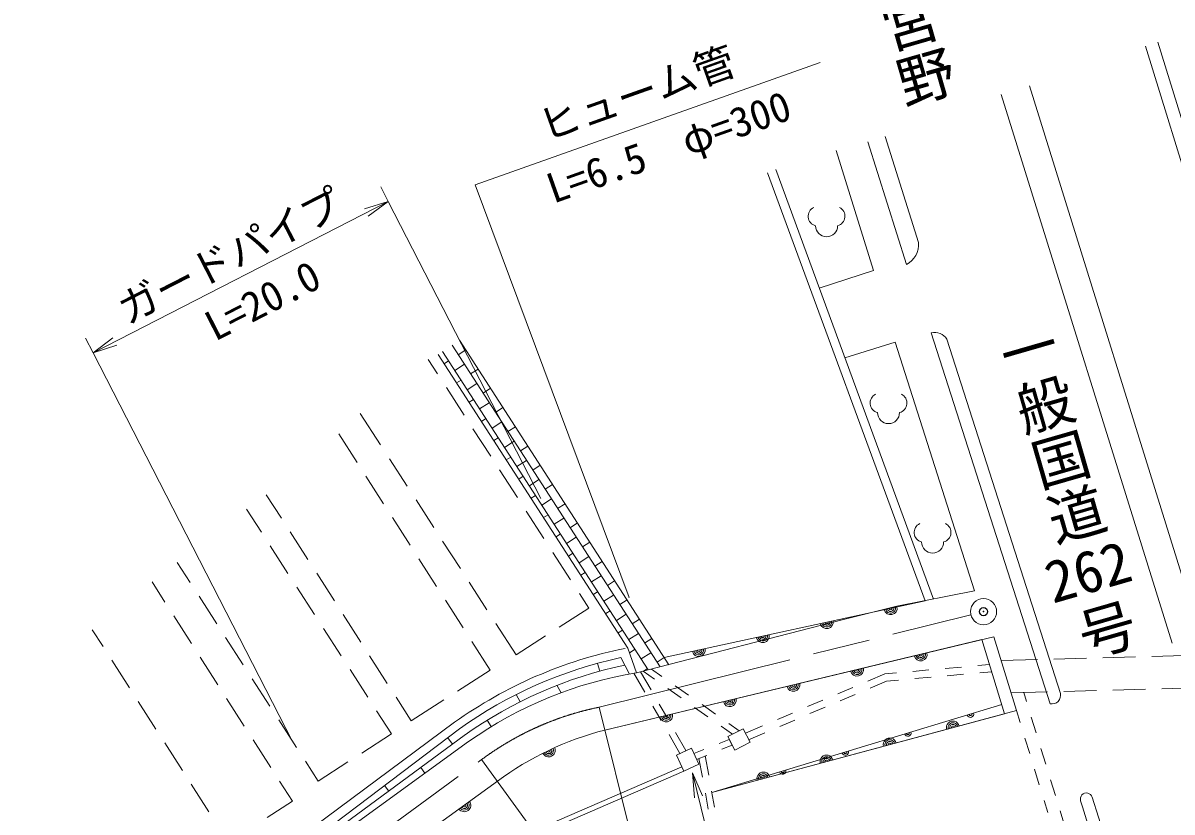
# Model space of a CAD drawing. Units: millimetres, scale not verified. Extents: x 40000 to 680000, y 20000 to 380000.
# Drawn here: x 275318 to 345563, y 290544 to 338810 of the extents above; entities that cross this region are included whole.
import ezdxf
from ezdxf.enums import TextEntityAlignment as Align

# ---------------------------------------------------------------- set-up
doc = ezdxf.new("R2010")
doc.units = ezdxf.units.MM
doc.header["$LTSCALE"] = 1000
doc.header["$PDMODE"] = 32
doc.header["$PDSIZE"] = 500
doc.linetypes.add('CHAIN', pattern=[18.5, 12, -1.5, 3.5, -1.5])
for name, color, linetype, lineweight in [('M-BGD', 7, 'Continuous', 13), ('M-BMK', 2, 'CHAIN', 13), ('M-BMK-SRVR', 3, 'Continuous', 13), ('M-STR-HTXT', 7, 'Continuous', 13)]:
    doc.layers.add(name, color=color, linetype=linetype, lineweight=lineweight)
doc.layers.add('M-BGD-HTXT', color=7, linetype='Continuous')
doc.layers.add('M-OTRS', color=6, linetype='Continuous')
doc.styles.add('@ＭＳ ゴシック', font='')
doc.styles.add('ＭＳ ゴシック', font='')
doc.styles.get('@ＭＳ ゴシック').set_extended_font_data('@MS Gothic')
doc.styles.get('ＭＳ ゴシック').set_extended_font_data('MS Gothic')

# ---------------------------------------------------------------- blocks, each defined once
blk = doc.blocks.new('ﾌﾟﾛｯﾄﾏｰｸ-02')
at = {"color": 3, "linetype": 'Continuous', "lineweight": 13}
blk.add_circle((0, 0), 0.5, dxfattribs=at)
blk = doc.blocks.new('open_arrow')
at = {"color": 0, "linetype": 'Continuous', "lineweight": -2}
blk.add_lwpolyline([(7.5, 1.25), (0, 0), (7.5, -1.25)], dxfattribs=at)

msp = doc.modelspace()

# ---------------------------------------------------------------- linework, layer by layer
at = {"layer": 'M-BGD'}
for p, q in [((343938, 337391), (356471, 296695)), ((344703, 337626), (357236, 296931)), ((335128, 334429), (345563, 300865)), ((336847, 334963), (347282, 301400)), ((328024, 331873), (330058, 325381)), ((327316, 323677), (325041, 331005)), ((326974, 331544), (329329, 324027)), ((330476, 303472), (320833, 329647)), ((330978, 303571), (321337, 329847)), ((323997, 322597), (327316, 323677)), ((330838, 319859), (338108, 297168)), ((301548, 319101), (314263, 299425)), ((302007, 319404), (314804, 299551)), ((328648, 319287), (325562, 318333)), ((333493, 304067), (328648, 319287)), ((331802, 319470), (338744, 297804)), ((300659, 317349), (300089, 318232)), ((300696, 318539), (312304, 300576)), ((300963, 318716), (313548, 299241)), ((301925, 318518), (302386, 318816)), ((301068, 317964), (301337, 318138)), ((301717, 317550), (302305, 317930)), ((302685, 317342), (303144, 317639)), ((301828, 316788), (302097, 316962)), ((302286, 314828), (301202, 316509)), ((302477, 316374), (303065, 316754)), ((303444, 316166), (303903, 316462)), ((302588, 315612), (302857, 315786)), ((303236, 315198), (303824, 315578)), ((295937, 314915), (297176, 312997)), ((304204, 314990), (304661, 315285)), ((303348, 314436), (303616, 314610)), ((303996, 314022), (304584, 314402)), ((304964, 313814), (305420, 314109)), ((295748, 311922), (294626, 313674)), ((303913, 312308), (302829, 313988)), ((304107, 313261), (304376, 313434)), ((304756, 312846), (305344, 313226)), ((305724, 312638), (306178, 312932)), ((297718, 312156), (298803, 310476)), ((304867, 312085), (305136, 312258)), ((305516, 311670), (306104, 312050)), ((305541, 309787), (304456, 311468)), ((306484, 311462), (306937, 311755)), ((297366, 309396), (296287, 311080)), ((305627, 310909), (305896, 311083)), ((306276, 310495), (306864, 310875)), ((307244, 310287), (307696, 310579)), ((290195, 309956), (291117, 308517)), ((306387, 309733), (306656, 309907)), ((299345, 309636), (300430, 307956)), ((307036, 309319), (307624, 309699)), ((308004, 309111), (308454, 309402)), ((289894, 307660), (288988, 309067)), ((298984, 306870), (297905, 308554)), ((307168, 307267), (306083, 308947)), ((307147, 308557), (307416, 308731)), ((307796, 308143), (308384, 308523)), ((291657, 307675), (292735, 305990)), ((308763, 307935), (309213, 308225)), ((300972, 307116), (302057, 305435)), ((307907, 307381), (308176, 307555)), ((308555, 306967), (309143, 307347)), ((309523, 306759), (309971, 307048)), ((291519, 305138), (290436, 306819)), ((308795, 304747), (307710, 306427)), ((308667, 306205), (308935, 306379)), ((284754, 305799), (285538, 304583)), ((300601, 304343), (299523, 306027)), ((309315, 305791), (309903, 306171)), ((310283, 305583), (310730, 305872)), ((293274, 305148), (294353, 303464)), ((309426, 305030), (309695, 305203)), ((310075, 304615), (310663, 304995)), ((283207, 304619), (283996, 303385)), ((293145, 302617), (292061, 304298)), ((302599, 304595), (303684, 302915)), ((311043, 304407), (311488, 304695)), ((286080, 303742), (287163, 302061)), ((302219, 301817), (301141, 303501)), ((309907, 303023), (309337, 303906)), ((310186, 303854), (310455, 304027)), ((310835, 303440), (311423, 303819)), ((311803, 303232), (312247, 303518)), ((330476, 303472), (314513, 300000)), ((330476, 303472), (314515, 300000)), ((308106, 301861), (309907, 303023)), ((310946, 302678), (311215, 302852)), ((284535, 302543), (285613, 300858)), ((294892, 302622), (295971, 300938)), ((304226, 302075), (305465, 300156)), ((311595, 302264), (312183, 302644)), ((312563, 302056), (313005, 302342)), ((312834, 299056), (325488, 302315)), ((280210, 300672), (279553, 301699)), ((294770, 300095), (293686, 301776)), ((311706, 301502), (311975, 301676)), ((312355, 301088), (312943, 301468)), ((287705, 301221), (288788, 299539)), ((303880, 299223), (302758, 300975)), ((305465, 300156), (307266, 301318)), ((310896, 295560), (334665, 301263)), ((333934, 301088), (310896, 295560)), ((313323, 300880), (313764, 301165)), ((333934, 301088), (335327, 296555)), ((334665, 301263), (336052, 296751)), ((286152, 300015), (287230, 298331)), ((296510, 300096), (297589, 298411)), ((311874, 299991), (312396, 298982)), ((312304, 300576), (312834, 299056)), ((312405, 300287), (312735, 300500)), ((313115, 299912), (313702, 300292)), ((314082, 299704), (314522, 299988)), ((338334, 299902), (340333, 299956)), ((341333, 299983), (343332, 300037)), ((344332, 300064), (346331, 300118)), ((281827, 298145), (280749, 299830)), ((296395, 297573), (295312, 299254)), ((310589, 299163), (310434, 299639)), ((313244, 299162), (313494, 299324)), ((314380, 298844), (313746, 299291)), ((332698, 299413), (331702, 299324)), ((334402, 299564), (333694, 299501)), ((335110, 299815), (337334, 299875)), ((289330, 298699), (290413, 297018)), ((301886, 297946), (303880, 299223)), ((312666, 299029), (313327, 297880)), ((313714, 298009), (313076, 299119)), ((313238, 299161), (313925, 298675)), ((326969, 298556), (328005, 298997)), ((327112, 298128), (328116, 298555)), ((328714, 299060), (328005, 298997)), ((328116, 298555), (328837, 298619)), ((330706, 299236), (329710, 299148)), ((329833, 298707), (330829, 298795)), ((331825, 298884), (332821, 298972)), ((333817, 299060), (334538, 299124)), ((307960, 298294), (308211, 297840)), ((314741, 298098), (315558, 297521)), ((316013, 297689), (315196, 298267)), ((325128, 297773), (326049, 298165)), ((335720, 297831), (337950, 297891)), ((336498, 297852), (336668, 297300)), ((338950, 297918), (340949, 297972)), ((341948, 297999), (343948, 298053)), ((344947, 298080), (346947, 298134)), ((283444, 295618), (282366, 297303)), ((287768, 297488), (288846, 295804)), ((298128, 297569), (299050, 296130)), ((299050, 296130), (301044, 297407)), ((305713, 297292), (305478, 297733)), ((314711, 296276), (314212, 297143)), ((323288, 296991), (324208, 297382)), ((325272, 297345), (326192, 297737)), ((297843, 295326), (296937, 296733)), ((313825, 297013), (314324, 296146)), ((316375, 296944), (317192, 296367)), ((317647, 296535), (316830, 297112)), ((335155, 297115), (317426, 291737)), ((335155, 297115), (317426, 291737)), ((336052, 296751), (317426, 291737)), ((317426, 291737), (335327, 296555)), ((321447, 296208), (322368, 296599)), ((323431, 296563), (324351, 296954)), ((336052, 296751), (336274, 296027)), ((271238, 273416), (301704, 296036)), ((290955, 296177), (292039, 294496)), ((303696, 296161), (303945, 295768)), ((318008, 295790), (318695, 295305)), ((319097, 295510), (318463, 295958)), ((319491, 295376), (320527, 295817)), ((321591, 295780), (322511, 296171)), ((336962, 296344), (337255, 295388)), ((302285, 295222), (292434, 287967)), ((296024, 294153), (297843, 295326)), ((301571, 294696), (301282, 295089)), ((314822, 295279), (315483, 294131)), ((315847, 294299), (315209, 295409)), ((319667, 294962), (320670, 295389)), ((336568, 295071), (336862, 294115)), ((302561, 294854), (271829, 272608)), ((285061, 293091), (283983, 294775)), ((289385, 294961), (290463, 293276)), ((316329, 294129), (316944, 294373)), ((317873, 294743), (318488, 294987)), ((318049, 294381), (318672, 294628)), ((318488, 294987), (318672, 294628)), ((337549, 294432), (337843, 293476)), ((292580, 293656), (293364, 292439)), ((316497, 293765), (317119, 294012)), ((316643, 293823), (316853, 292685)), ((317237, 292805), (317022, 293973)), ((315595, 293310), (290542, 282473)), ((315721, 293038), (290691, 282210)), ((293364, 292439), (295184, 293612)), ((299636, 293271), (299893, 292923)), ((337156, 293160), (337450, 292204)), ((286677, 290564), (285599, 292248)), ((287142, 280017), (304322, 292426)), ((290542, 282473), (304322, 292426)), ((291002, 292434), (291791, 291200)), ((338137, 292520), (338431, 291565)), ((297675, 291827), (297426, 292164)), ((317035, 291701), (317216, 290718)), ((317601, 290838), (317419, 291822)), ((291791, 291200), (290253, 290217)), ((337743, 291248), (337966, 290525)), ((340087, 290865), (339975, 291223)), ((345309, 274077), (340087, 290865)), ((346025, 274300), (340691, 291445)), ((338725, 290609), (339018, 289653))]:
    msp.add_line(p, q, dxfattribs=at)
for points in [[(325488, 302315), (328735, 303129), (333493, 304067)], [(301994, 295629), (292256, 288244), (271498, 273060)]]:
    msp.add_lwpolyline(points, dxfattribs=at)
for points in [[(319354, 295642), (318402, 295155), (318829, 294321), (319781, 294809)], [(316179, 294453), (315262, 294029), (315721, 293038), (316637, 293462)]]:
    msp.add_lwpolyline(points, close=True, dxfattribs=at)
for centre, radius, start, end in [((323922, 326987), 603, 116.08703, 255.33416), ((324967, 326987), 603, 284.66584, 63.91297), ((324445, 326404), 675, 180, 0), ((328670, 325255), 1393, 298.22578, 5.18774), ((331052, 319000), 886, 32.10104, 104.01349), ((327709, 315559), 603, 116.08703, 255.33416), ((328754, 315559), 603, 284.66584, 63.91297), ((328231, 314976), 675, 180, 0), ((330404, 307645), 603, 116.08703, 255.33416), ((331449, 307645), 603, 284.66584, 63.91297), ((330926, 307061), 675, 180, 0), ((328358, 303011), 400, 192.27224, 12.27224), ((328358, 303011), 300, 192.27224, 12.27224), ((328358, 303011), 200, 192.27224, 12.27224), ((328358, 303011), 100, 192.27224, 12.27224), ((324449, 302161), 400, 192.27224, 12.27224), ((324449, 302161), 300, 192.27224, 12.27224), ((324449, 302161), 200, 192.27224, 12.27224), ((324449, 302161), 100, 192.27224, 12.27224), ((320541, 301311), 400, 192.27224, 12.27224), ((320541, 301311), 300, 192.27224, 12.27224), ((320541, 301311), 200, 192.27224, 12.27224), ((320541, 301311), 100, 192.27224, 12.27224), ((317480, 273928), 27159, 101.35246, 125.5112), ((317480, 273928), 26659, 102.13895, 125.5112), ((316632, 300461), 400, 192.27224, 12.27224), ((316632, 300461), 300, 192.27224, 12.27224), ((316632, 300461), 200, 192.27224, 12.27224), ((316632, 300461), 100, 192.27224, 12.27224), ((330194, 300191), 400, 193.49287, 13.49287), ((330194, 300191), 300, 193.49287, 13.49287), ((330194, 300191), 200, 193.49287, 13.49287), ((330194, 300191), 100, 193.49287, 13.49287), ((317480, 273928), 26159, 101.84006, 125.5112), ((326305, 299257), 400, 193.49287, 13.49287), ((326305, 299257), 300, 193.49287, 13.49287), ((326305, 299257), 200, 193.49287, 13.49287), ((326305, 299257), 100, 193.49287, 13.49287), ((316714, 274912), 24455, 99.13033, 125.36372), ((322415, 298324), 400, 193.49287, 13.49287), ((322415, 298324), 300, 193.49287, 13.49287), ((322415, 298324), 200, 193.49287, 13.49287), ((322415, 298324), 100, 193.49287, 13.49287), ((318525, 297391), 400, 193.49287, 13.49287), ((318525, 297391), 300, 193.49287, 13.49287), ((318525, 297391), 200, 193.49287, 13.49287), ((318525, 297391), 100, 193.49287, 13.49287), ((338216, 297696), 539, 258.40466, 11.57142), ((314636, 296457), 400, 193.49287, 13.49287), ((314636, 296457), 300, 193.49287, 13.49287), ((314636, 296457), 200, 193.49287, 13.49287), ((314636, 296457), 100, 193.49287, 13.49287), ((333241, 296535), 200, 196.87575, 16.87575), ((333241, 296535), 100, 196.87575, 16.87575), ((332170, 295706), 400, 15.06532, 195.06532), ((332170, 295706), 300, 15.06532, 195.06532), ((332170, 295706), 200, 15.06532, 195.06532), ((332170, 295706), 100, 15.06532, 195.06532), ((315539, 277359), 18784, 104.31027, 126.66455), ((315539, 277359), 18784, 104.31027, 126.66455), ((328308, 294666), 400, 15.06532, 195.06532), ((329414, 295374), 200, 196.87575, 16.87575), ((329414, 295374), 100, 196.87575, 16.87575), ((307456, 294315), 400, 205.48741, 25.48741), ((307456, 294315), 300, 205.48741, 25.48741), ((307456, 294315), 200, 205.79216, 25.18267), ((307456, 294315), 100, 205.63985, 25.33497), ((328308, 294666), 300, 15.06532, 195.06532), ((328308, 294666), 200, 15.06532, 195.06532), ((328308, 294666), 100, 15.06532, 195.06532), ((324445, 293626), 400, 15.06532, 195.06532), ((324445, 293626), 300, 15.06532, 195.06532), ((324445, 293626), 200, 15.06532, 195.06532), ((324445, 293626), 100, 15.06532, 195.06532), ((325586, 294212), 200, 196.87575, 16.87575), ((325586, 294212), 100, 196.87575, 16.87575), ((320583, 292587), 400, 15.06532, 195.06532), ((321758, 293051), 200, 196.87575, 16.87575), ((321758, 293051), 100, 196.87575, 16.87575), ((320583, 292587), 300, 15.06532, 195.06532), ((320583, 292587), 200, 15.06532, 195.06532), ((320583, 292587), 100, 15.06532, 195.06532), ((340333, 291334), 375, 17.27966, 197.27966), ((302296, 290963), 400, 215.84135, 35.84135), ((302296, 290963), 300, 215.84135, 35.84135), ((302296, 290963), 200, 215.84135, 35.84135), ((302296, 290963), 100, 215.84135, 35.84135)]:
    msp.add_arc(centre, radius, start, end, dxfattribs=at)
at = {"layer": 'M-BMK'}
for p, q in [((310548, 296958), (333265, 302608)), ((292241, 285637), (303359, 293755))]:
    msp.add_line(p, q, dxfattribs=at)
msp.add_arc((314192, 279114), 18213, 101.5408, 126.49814, dxfattribs=at)
at = {"layer": 'M-BMK-SRVR'}
for p, q in [((315279, 277961), (310548, 296958)), ((314948, 277780), (303359, 293755))]:
    msp.add_line(p, q, dxfattribs=at)
at = {"layer": 'M-OTRS'}
msp.add_point((334042, 302801), dxfattribs=at)
at = {"layer": 'M-STR-HTXT'}
for p, q in [((297649, 327896), (297192, 328786)), ((297649, 327896), (296200, 327434)), ((297649, 327896), (296428, 326989)), ((279601, 318637), (279145, 319527)), ((279601, 318637), (280821, 319544)), ((279601, 318637), (281050, 319100)), ((291802, 294854), (279601, 318637)), ((316250, 292933), (316850, 291536)), ((316250, 292933), (316364, 291417))]:
    msp.add_line(p, q, dxfattribs=at)
for points in [[(312370, 303675), (302967, 328904), (324062, 336401)], [(279601, 318637), (297649, 327896), (306968, 309730)], [(316250, 292933), (321314, 272245), (306767, 267094)]]:
    msp.add_lwpolyline(points, dxfattribs=at)

# ---------------------------------------------------------------- block references
at = {"layer": 'M-BMK-SRVR', "xscale": 1600, "yscale": 1600, "rotation": 90}
msp.add_blockref('ﾌﾟﾛｯﾄﾏｰｸ-02', (334042, 302801), dxfattribs=at)
at = {"layer": 'M-STR-HTXT'}
for p, rotation in [((312370, 303675), 110.4), ((316250, 292933), 283.8)]:
    msp.add_blockref('open_arrow', p, dxfattribs=dict(at, rotation=rotation))

# ---------------------------------------------------------------- texts
at = {"layer": 'M-BGD-HTXT', "style": '@ＭＳ ゴシック'}
msp.add_text('至宮野', height=2566, rotation=286.128, dxfattribs=at).set_placement((329506, 338880), align=Align.MIDDLE_CENTER)
at = {"layer": 'M-BGD-HTXT'}
for s, rotation, style, p in [('一般国道', 286.128, '@ＭＳ ゴシック', (334309, 319964)), ('262', 16.128, 'ＭＳ ゴシック', (338480, 302546)), ('号', 16.128, 'ＭＳ ゴシック', (340499, 299234))]:
    msp.add_text(s, height=2566, rotation=rotation, dxfattribs=dict(at, style=style)).set_placement(p, align=Align.BOTTOM_LEFT)
at = {"layer": 'M-STR-HTXT', "style": 'ＭＳ ゴシック'}
for s, rotation, p in [('ヒューム管', 19.565, (313347, 333124)), ('ガードパイプ', 27.158, (288625, 323267))]:
    msp.add_text(s, height=1833, rotation=rotation, dxfattribs=at).set_placement(p, align=Align.BOTTOM_CENTER)
for s, rotation, p in [('L=6.5\u3000φ=300', 19.565, (314485, 332091)), ('L=20.0', 27.158, (289547, 322645))]:
    msp.add_text(s, height=1833, rotation=rotation, dxfattribs=at).set_placement(p, align=Align.TOP_CENTER)

doc.saveas('drawing.dxf')
